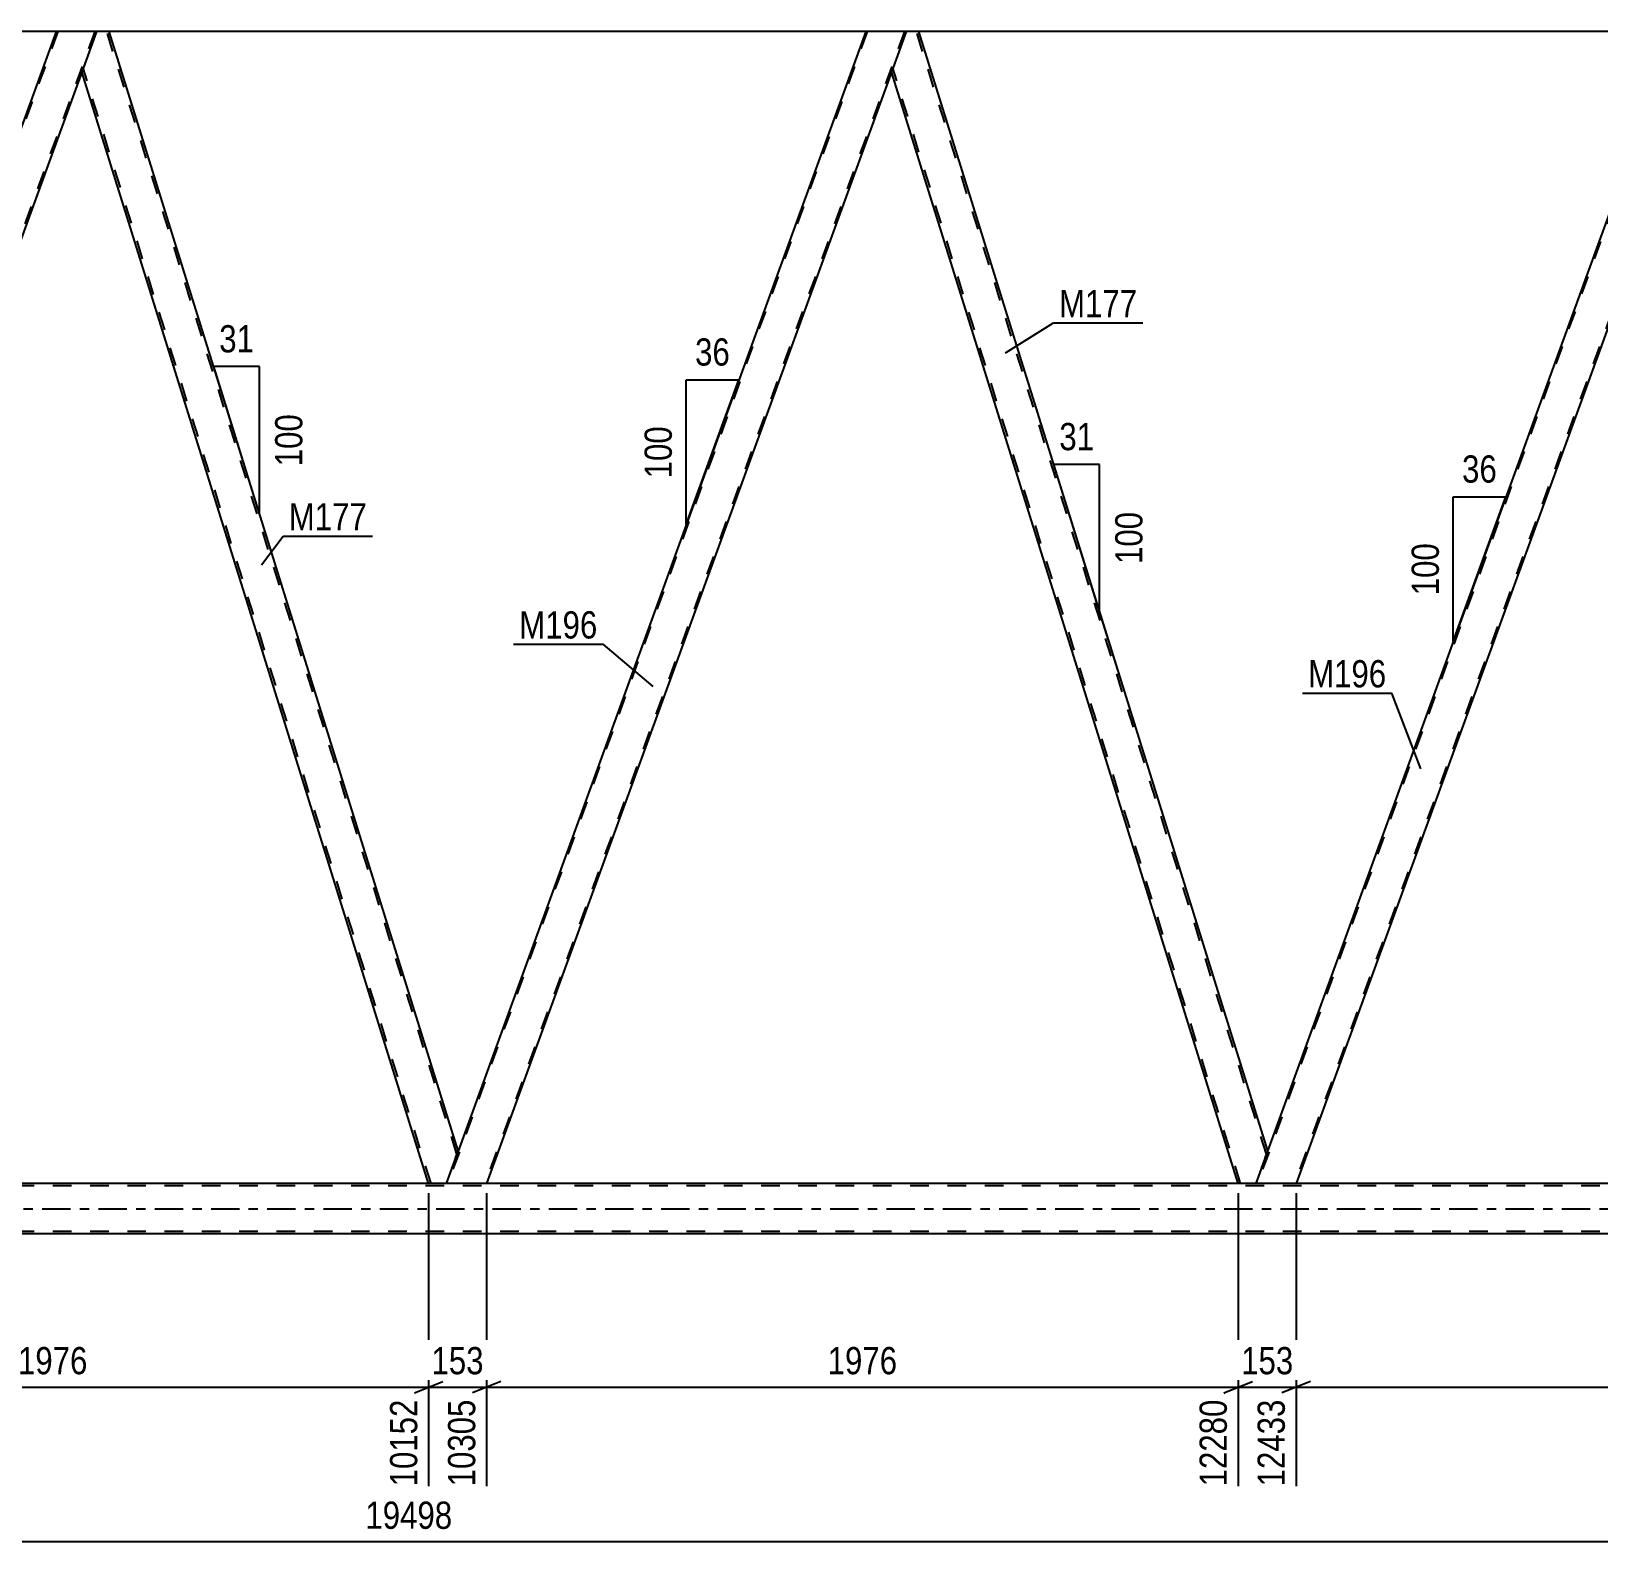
# Model space of a CAD drawing. Header units: millimetres. Extents: x 0 to 841, y 0 to 594.
# Drawn here: x 384.4 to 549.3, y 294.5 to 453.3 of the extents above; entities that cross this region are included whole.
import ezdxf

# ---------------------------------------------------------------- set-up
doc = ezdxf.new("R2010")
doc.units = ezdxf.units.MM
doc.linetypes.add('DXK_LINE_DOT2', pattern=[3.9198, 1.9599, -1.9599])
doc.linetypes.add('DXK_LINE_DOT3', pattern=[5.9187, 2.979, -0.9799, 0.9799, -0.9799])
doc.styles.add('Arial Narrow', font='ARIALN.TTF', dxfattribs={"height": 0.2})

# ---------------------------------------------------------------- blocks, each defined once
blk = doc.blocks.new('Part-814521846-3652 - 3290')
at = {"color": 7, "linetype": 'DXK_LINE_DOT2'}
for p, q in [((472.35, 453.34), (428.23, 332.12)), ((476.27, 453.34), (432.15, 332.12)), ((476.44, 453.34), (474.91, 449.14)), ((429.31, 335.54), (428.06, 332.12)), ((432.32, 332.12), (428.06, 332.12))]:
    blk.add_line(p, q, dxfattribs=at)
at = {"color": 2, "linetype": 'Continuous'}
for p, q in [((472.18, 453.34), (429.31, 335.54)), ((476.44, 453.34), (472.18, 453.34)), ((474.91, 449.14), (432.32, 332.12))]:
    blk.add_line(p, q, dxfattribs=at)
blk = doc.blocks.new('Part-814521846-3657 - 3290')
at = {"color": 2, "linetype": 'Continuous'}
for p, q in [((476.44, 453.34), (474.91, 449.15)), ((477.76, 453.34), (476.44, 453.34)), ((514.46, 335.59), (477.76, 453.34)), ((511.35, 332.12), (474.89, 449.09)), ((474.91, 449.15), (474.91, 449.14)), ((514.19, 334.85), (513.19, 332.12)), ((514.44, 335.54), (514.19, 334.85)), ((514.44, 335.54), (514.44, 335.54))]:
    blk.add_line(p, q, dxfattribs=at)
at = {"color": 7, "linetype": 'DXK_LINE_DOT2'}
for p, q in [((514.32, 335.22), (477.5, 453.34)), ((474.91, 449.15), (474.89, 449.09)), ((511.6, 332.12), (475.03, 449.46)), ((514.19, 334.85), (514.38, 335.38)), ((514.46, 335.59), (514.44, 335.54)), ((513.19, 332.12), (511.35, 332.12))]:
    blk.add_line(p, q, dxfattribs=at)
blk = doc.blocks.new('Part-814521846-3680 - 3290')
at = {"color": 7, "linetype": 'DXK_LINE_DOT2'}
for p, q in [((557.49, 453.34), (513.37, 332.12)), ((561.4, 453.34), (517.28, 332.12)), ((561.57, 453.34), (560.04, 449.14)), ((514.44, 335.54), (513.19, 332.12)), ((517.45, 332.12), (513.19, 332.12))]:
    blk.add_line(p, q, dxfattribs=at)
at = {"color": 2, "linetype": 'Continuous'}
for p, q in [((557.32, 453.34), (514.44, 335.54)), ((561.57, 453.34), (557.32, 453.34)), ((560.04, 449.14), (517.45, 332.12))]:
    blk.add_line(p, q, dxfattribs=at)
blk = doc.blocks.new('Part-814521846-3696 - 3290')
at = {"color": 2, "linetype": 'Continuous'}
for p, q in [((387.05, 453.34), (307.49, 453.34)), ((472.18, 453.34), (392.62, 453.34)), ((557.32, 453.34), (477.76, 453.34))]:
    blk.add_line(p, q, dxfattribs=at)
at = {"color": 7, "linetype": 'DXK_LINE_DOT2'}
for p, q in [((392.62, 453.34), (387.05, 453.34)), ((477.76, 453.34), (472.18, 453.34))]:
    blk.add_line(p, q, dxfattribs=at)
blk = doc.blocks.new('Part-814521846-3758 - 3290')
at = {"color": 2, "linetype": 'Continuous'}
for p, q in [((391.3, 453.34), (389.78, 449.15)), ((392.62, 453.34), (391.3, 453.34)), ((429.32, 335.59), (392.62, 453.34)), ((426.22, 332.12), (389.76, 449.09)), ((389.78, 449.15), (389.77, 449.14)), ((429.05, 334.85), (428.06, 332.12)), ((429.3, 335.54), (429.05, 334.85)), ((429.31, 335.54), (429.3, 335.54))]:
    blk.add_line(p, q, dxfattribs=at)
at = {"color": 7, "linetype": 'DXK_LINE_DOT2'}
for p, q in [((429.19, 335.22), (392.37, 453.34)), ((389.78, 449.15), (389.76, 449.09)), ((426.47, 332.12), (389.89, 449.46)), ((429.05, 334.85), (429.24, 335.38)), ((429.32, 335.59), (429.31, 335.54)), ((428.06, 332.12), (426.22, 332.12))]:
    blk.add_line(p, q, dxfattribs=at)
blk = doc.blocks.new('Part-814521846-3763 - 3290')
at = {"color": 7, "linetype": 'DXK_LINE_DOT2'}
for p, q in [((387.22, 453.34), (343.1, 332.12)), ((391.13, 453.34), (347.01, 332.12)), ((391.3, 453.34), (389.77, 449.14)), ((342.93, 332.12), (344.68, 336.95)), ((348.94, 336.95), (347.18, 332.12)), ((347.18, 332.12), (342.93, 332.12))]:
    blk.add_line(p, q, dxfattribs=at)
at = {"color": 2, "linetype": 'Continuous'}
for p, q in [((387.05, 453.34), (344.68, 336.95)), ((391.3, 453.34), (387.05, 453.34)), ((389.77, 449.14), (348.94, 336.95))]:
    blk.add_line(p, q, dxfattribs=at)
blk = doc.blocks.new('Part-814521846-3768 - 3290')
at = {"color": 7, "linetype": 'DXK_LINE_DOT2'}
for p, q in [((741.44, 331.88), (65.97, 331.88)), ((741.44, 327.08), (65.97, 327.08))]:
    blk.add_line(p, q, dxfattribs=at)
at = {"color": 2, "linetype": 'Continuous'}
for p, q in [((591.85, 332.12), (351.64, 332.12)), ((591.85, 326.84), (351.64, 326.84))]:
    blk.add_line(p, q, dxfattribs=at)
at = {"color": 7, "linetype": 'DXK_LINE_DOT3'}
blk.add_line((65.97, 329.48), (741.44, 329.48), dxfattribs=at)
blk = doc.blocks.new('StraightDimension-814521846-4474 - 3290')
at = {"color": 7, "linetype": 'Continuous'}
for p, q in [((432.32, 331.12), (432.32, 300.28)), ((511.35, 331.12), (511.35, 300.28)), ((433.82, 311.32), (430.82, 310.12)), ((432.32, 310.72), (511.35, 310.72)), ((509.85, 310.12), (512.85, 311.32))]:
    blk.add_line(p, q, dxfattribs=at)
at = {"color": 0}
blk.add_wipeout([(476.09, 311.47), (476.09, 315.67), (467.58, 315.67), (467.58, 311.47)], dxfattribs=at)
at = {"color": 0, "linetype": 'Continuous'}
blk.add_wipeout([(510.75, 310.02), (506.55, 310.02), (506.55, 299.68), (510.75, 299.68)], dxfattribs=at)
at = {"color": 3, "style": 'Arial Narrow'}
blk.add_text('1976', height=2.863, dxfattribs=at).set_placement((468.18, 312.07))
at = {"color": 3, "linetype": 'Continuous', "style": 'Arial Narrow'}
blk.add_text('12280', height=2.863, rotation=90.0002, dxfattribs=at).set_placement((510.15, 300.28))
blk = doc.blocks.new('AngleDimension-814521846-3873 - 3290')
at = {"color": 7, "linetype": 'Continuous'}
for p, q in [((496.78, 407.78), (491.96, 407.78)), ((496.78, 392.32), (491.96, 407.78)), ((496.78, 392.32), (496.78, 407.78)), ((498.69, 386.19), (496.78, 392.32))]:
    blk.add_line(p, q, dxfattribs=at)
at = {"color": 0}
for points in [[(496.8, 408.68), (496.8, 412.88), (491.94, 412.88), (491.94, 408.68)], [(501.88, 403.39), (497.68, 403.39), (497.68, 396.71), (501.88, 396.71)]]:
    blk.add_wipeout(points, dxfattribs=at)
at = {"color": 3, "style": 'Arial Narrow'}
blk.add_text('31', height=2.863, dxfattribs=at).set_placement((492.54, 409.28))
blk.add_text('100', height=2.863, rotation=90.0002, dxfattribs=at).set_placement((501.28, 397.31))
blk = doc.blocks.new('StraightDimension-814521846-4611 - 3290')
at = {"color": 7, "linetype": 'Continuous'}
blk.add_line((55.11, 294.46), (793.17, 294.46), dxfattribs=at)
at = {"color": 0}
blk.add_wipeout([(429.31, 295.21), (429.31, 299.41), (418.97, 299.41), (418.97, 295.21)], dxfattribs=at)
at = {"color": 3, "style": 'Arial Narrow'}
blk.add_text('19498', height=2.863, dxfattribs=at).set_placement((419.57, 295.81))
blk = doc.blocks.new('StraightDimension-814521846-4512 - 3290')
at = {"color": 7, "linetype": 'Continuous'}
for p, q in [((517.45, 331.12), (517.45, 300.28)), ((596.48, 331.12), (596.48, 300.28)), ((518.95, 311.32), (515.95, 310.12)), ((517.45, 310.72), (596.48, 310.72)), ((594.98, 310.12), (597.98, 311.32))]:
    blk.add_line(p, q, dxfattribs=at)
at = {"color": 0}
blk.add_wipeout([(561.22, 311.47), (561.22, 315.67), (552.71, 315.67), (552.71, 311.47)], dxfattribs=at)
at = {"color": 0, "linetype": 'Continuous'}
blk.add_wipeout([(595.88, 310.02), (591.68, 310.02), (591.68, 299.68), (595.88, 299.68)], dxfattribs=at)
at = {"color": 3, "style": 'Arial Narrow'}
blk.add_text('1976', height=2.863, dxfattribs=at).set_placement((553.31, 312.07))
at = {"color": 3, "linetype": 'Continuous', "style": 'Arial Narrow'}
blk.add_text('14409', height=2.863, rotation=90.0002, dxfattribs=at).set_placement((595.28, 300.28))
blk = doc.blocks.new('AngleDimension-814521846-3859 - 3290')
at = {"color": 7, "linetype": 'Continuous'}
for p, q in [((533.95, 404.37), (539.49, 404.37)), ((533.95, 389.15), (539.49, 404.37)), ((533.95, 389.15), (533.95, 404.37)), ((536.53, 396.23), (539.49, 404.37))]:
    blk.add_line(p, q, dxfattribs=at)
at = {"color": 0}
for points in [[(539.15, 405.27), (539.15, 409.47), (534.29, 409.47), (534.29, 405.27)], [(533.05, 400.11), (528.85, 400.11), (528.85, 393.42), (533.05, 393.42)]]:
    blk.add_wipeout(points, dxfattribs=at)
at = {"color": 3, "style": 'Arial Narrow'}
blk.add_text('36', height=2.863, dxfattribs=at).set_placement((534.89, 405.87))
blk.add_text('100', height=2.863, rotation=90.0002, dxfattribs=at).set_placement((532.45, 394.02))
blk = doc.blocks.new('AngleDimension-814521846-3887 - 3290')
at = {"color": 7, "linetype": 'Continuous'}
for p, q in [((453.29, 416.68), (458.84, 416.68)), ((453.29, 401.45), (458.84, 416.68)), ((453.29, 401.45), (453.29, 416.68)), ((453.64, 402.41), (458.84, 416.68))]:
    blk.add_line(p, q, dxfattribs=at)
at = {"color": 0}
for points in [[(458.49, 417.58), (458.49, 421.78), (453.64, 421.78), (453.64, 417.58)], [(452.39, 412.41), (448.19, 412.41), (448.19, 405.72), (452.39, 405.72)]]:
    blk.add_wipeout(points, dxfattribs=at)
at = {"color": 3, "style": 'Arial Narrow'}
blk.add_text('36', height=2.863, dxfattribs=at).set_placement((454.24, 418.18))
blk.add_text('100', height=2.863, rotation=90.0002, dxfattribs=at).set_placement((451.79, 406.32))
blk = doc.blocks.new('AngleDimension-814521846-3901 - 3290')
at = {"color": 7, "linetype": 'Continuous'}
for p, q in [((406.48, 408.89), (403.62, 418.07)), ((408.44, 418.07), (403.62, 418.07)), ((408.44, 402.6), (403.62, 418.07)), ((408.44, 402.6), (408.44, 418.07))]:
    blk.add_line(p, q, dxfattribs=at)
at = {"color": 0}
for points in [[(408.46, 418.97), (408.46, 423.17), (403.6, 423.17), (403.6, 418.97)], [(413.54, 413.67), (409.34, 413.67), (409.34, 406.99), (413.54, 406.99)]]:
    blk.add_wipeout(points, dxfattribs=at)
at = {"color": 3, "style": 'Arial Narrow'}
blk.add_text('31', height=2.863, dxfattribs=at).set_placement((404.2, 419.57))
blk.add_text('100', height=2.863, rotation=90.0002, dxfattribs=at).set_placement((412.94, 407.59))
blk = doc.blocks.new('StraightDimension-814521846-4436 - 3290')
at = {"color": 7, "linetype": 'Continuous'}
for p, q in [((347.18, 331.12), (347.18, 302.11)), ((426.22, 331.12), (426.22, 300.28)), ((348.68, 311.32), (345.68, 310.12)), ((347.18, 310.72), (426.22, 310.72)), ((424.72, 310.12), (427.72, 311.32))]:
    blk.add_line(p, q, dxfattribs=at)
at = {"color": 0}
blk.add_wipeout([(390.96, 311.47), (390.96, 315.67), (382.44, 315.67), (382.44, 311.47)], dxfattribs=at)
at = {"color": 0, "linetype": 'Continuous'}
blk.add_wipeout([(425.62, 310.02), (421.42, 310.02), (421.42, 299.68), (425.62, 299.68)], dxfattribs=at)
at = {"color": 3, "style": 'Arial Narrow'}
blk.add_text('1976', height=2.863, dxfattribs=at).set_placement((383.04, 312.07))
at = {"color": 3, "linetype": 'Continuous', "style": 'Arial Narrow'}
blk.add_text('10152', height=2.863, rotation=90.0002, dxfattribs=at).set_placement((425.02, 300.28))
blk = doc.blocks.new('StraightDimension-814521846-4455 - 3290')
at = {"color": 7, "linetype": 'Continuous'}
for p, q in [((426.22, 331.12), (426.22, 300.28)), ((432.32, 331.12), (432.32, 300.28)), ((424.72, 310.12), (427.72, 311.32)), ((426.22, 310.72), (432.32, 310.72)), ((433.82, 311.32), (430.82, 310.12))]:
    blk.add_line(p, q, dxfattribs=at)
at = {"color": 0}
blk.add_wipeout([(432.61, 311.47), (432.61, 315.67), (425.92, 315.67), (425.92, 311.47)], dxfattribs=at)
at = {"color": 0, "linetype": 'Continuous'}
blk.add_wipeout([(431.72, 310.02), (427.52, 310.02), (427.52, 299.68), (431.72, 299.68)], dxfattribs=at)
at = {"color": 3, "style": 'Arial Narrow'}
blk.add_text('153', height=2.863, dxfattribs=at).set_placement((426.52, 312.07))
at = {"color": 3, "linetype": 'Continuous', "style": 'Arial Narrow'}
blk.add_text('10305', height=2.863, rotation=90.0002, dxfattribs=at).set_placement((431.12, 300.28))
blk = doc.blocks.new('StraightDimension-814521846-4493 - 3290')
at = {"color": 7, "linetype": 'Continuous'}
for p, q in [((511.35, 331.12), (511.35, 300.28)), ((517.45, 331.12), (517.45, 300.28)), ((509.85, 310.12), (512.85, 311.32)), ((511.35, 310.72), (517.45, 310.72)), ((518.95, 311.32), (515.95, 310.12))]:
    blk.add_line(p, q, dxfattribs=at)
at = {"color": 0}
blk.add_wipeout([(517.74, 311.47), (517.74, 315.67), (511.06, 315.67), (511.06, 311.47)], dxfattribs=at)
at = {"color": 0, "linetype": 'Continuous'}
blk.add_wipeout([(516.85, 310.02), (512.65, 310.02), (512.65, 299.68), (516.85, 299.68)], dxfattribs=at)
at = {"color": 3, "style": 'Arial Narrow'}
blk.add_text('153', height=2.863, dxfattribs=at).set_placement((511.66, 312.07))
at = {"color": 3, "linetype": 'Continuous', "style": 'Arial Narrow'}
blk.add_text('12433', height=2.863, rotation=90.0002, dxfattribs=at).set_placement((516.25, 300.28))
blk = doc.blocks.new('Mark-814521846-3754 - 3290')
at = {"color": 0}
blk.add_wipeout([(419.73, 400.84), (419.73, 403.84), (411.51, 403.84), (411.51, 400.84)], dxfattribs=at)
blk.add_wipeout([(419.73, 400.84), (419.73, 403.84), (411.51, 403.84), (411.51, 400.84)], dxfattribs=at)
at = {"color": 30, "linetype": 'Continuous'}
for p, q in [((408.66, 397.21), (410.91, 400.24)), ((410.91, 400.24), (420.33, 400.24))]:
    blk.add_line(p, q, dxfattribs=at)
at = {"color": 3, "style": 'Arial Narrow'}
blk.add_text('M177', height=2.863, dxfattribs=at).set_placement((411.51, 400.84))
blk = doc.blocks.new('Mark-814521846-3648 - 3290')
at = {"color": 0}
blk.add_wipeout([(443.97, 389.47), (443.97, 392.47), (435.75, 392.47), (435.75, 389.47)], dxfattribs=at)
blk.add_wipeout([(443.97, 389.47), (443.97, 392.47), (435.75, 392.47), (435.75, 389.47)], dxfattribs=at)
at = {"color": 30, "linetype": 'Continuous'}
for p in [(435.15, 388.87), (449.83, 384.42)]:
    blk.add_line(p, (444.57, 388.87), dxfattribs=at)
at = {"color": 3, "style": 'Arial Narrow'}
blk.add_text('M196', height=2.863, dxfattribs=at).set_placement((435.75, 389.47))
blk = doc.blocks.new('Mark-814521846-3653 - 3290')
at = {"color": 0}
blk.add_wipeout([(500.73, 423.27), (500.73, 426.27), (492.51, 426.27), (492.51, 423.27)], dxfattribs=at)
blk.add_wipeout([(500.73, 423.27), (500.73, 426.27), (492.51, 426.27), (492.51, 423.27)], dxfattribs=at)
at = {"color": 30, "linetype": 'Continuous'}
for p, q in [((486.87, 419.52), (491.91, 422.67)), ((491.91, 422.67), (501.33, 422.67))]:
    blk.add_line(p, q, dxfattribs=at)
at = {"color": 3, "style": 'Arial Narrow'}
blk.add_text('M177', height=2.863, dxfattribs=at).set_placement((492.51, 423.27))
blk = doc.blocks.new('Mark-814521846-3676 - 3290')
at = {"color": 0}
blk.add_wipeout([(526.92, 384.33), (526.92, 387.33), (518.7, 387.33), (518.7, 384.33)], dxfattribs=at)
blk.add_wipeout([(526.92, 384.33), (526.92, 387.33), (518.7, 387.33), (518.7, 384.33)], dxfattribs=at)
at = {"color": 30, "linetype": 'Continuous'}
for p in [(518.1, 383.73), (530.56, 375.77)]:
    blk.add_line(p, (527.52, 383.73), dxfattribs=at)
at = {"color": 3, "style": 'Arial Narrow'}
blk.add_text('M196', height=2.863, dxfattribs=at).set_placement((518.7, 384.33))

msp = doc.modelspace()

# ---------------------------------------------------------------- block references
for name in ['Part-814521846-3696 - 3290', 'Part-814521846-3763 - 3290', 'Part-814521846-3758 - 3290', 'Part-814521846-3652 - 3290', 'Part-814521846-3657 - 3290', 'Part-814521846-3680 - 3290', 'Part-814521846-3768 - 3290']:
    msp.add_blockref(name, (0, 0))

# ---------------------------------------------------------------- next in the draw order: block references
for name in ['AngleDimension-814521846-3873 - 3290', 'StraightDimension-814521846-4474 - 3290']:
    msp.add_blockref(name, (0, 0))

# ---------------------------------------------------------------- next in the draw order: block references
msp.add_blockref('StraightDimension-814521846-4611 - 3290', (0, 0))

# ---------------------------------------------------------------- next in the draw order: block references
for name in ['Mark-814521846-3653 - 3290', 'AngleDimension-814521846-3901 - 3290', 'AngleDimension-814521846-3887 - 3290', 'AngleDimension-814521846-3859 - 3290', 'Mark-814521846-3648 - 3290', 'Mark-814521846-3676 - 3290', 'StraightDimension-814521846-4436 - 3290', 'StraightDimension-814521846-4512 - 3290']:
    msp.add_blockref(name, (0, 0))

# ---------------------------------------------------------------- next in the draw order: block references
for name in ['Mark-814521846-3754 - 3290', 'StraightDimension-814521846-4455 - 3290', 'StraightDimension-814521846-4493 - 3290']:
    msp.add_blockref(name, (0, 0))

doc.saveas('drawing.dxf')
